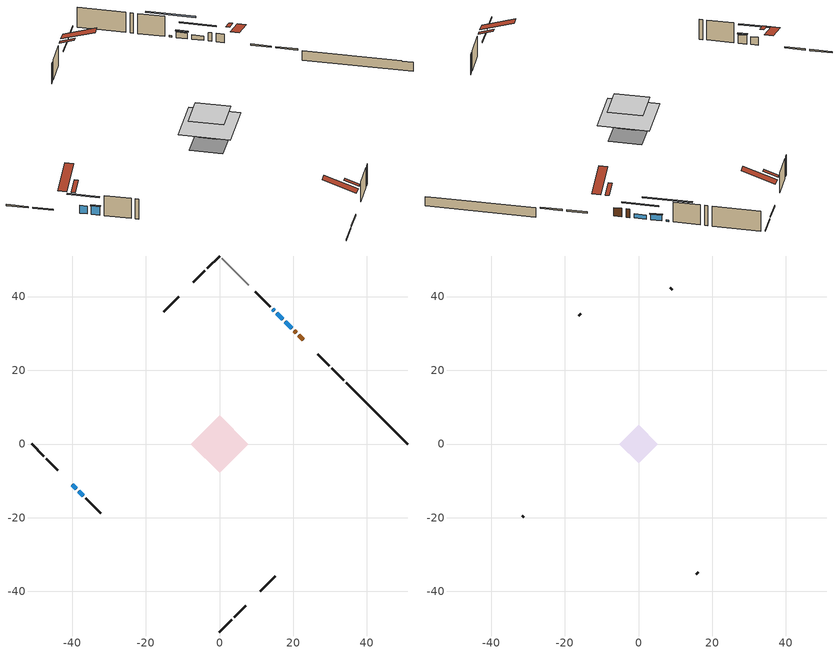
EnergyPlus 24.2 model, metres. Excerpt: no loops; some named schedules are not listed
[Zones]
conditioned space
 floor outside (Floor1 construction): -2.65,0 0,2.65 2.65,0 0,-2.65 z0.38
 floor adiabatic (AdiabaticFloorConstruction): -7.83,0 0,7.83 7.83,0 0,-7.83 z2.82
 floor foundation (Slab1 construction): -5.02,0 0,5.02 5.02,0 0,-5.02 z-1.94
 wall outside (RimJoist1 construction): 0,-51.01 3.34,-47.67 / -51.01,0 -47.67,-3.34 / 0,51.01 -3.34,47.67 / 33.76,17.25 30.42,20.59 z0.38:0.68
 wall outside (RimJoist2 construction): 4,-47.01 7.11,-43.9 / -47.01,-4 -43.9,-7.11 / -4,47.01 -7.11,43.9 / 29.76,21.25 26.65,24.36 z0.38:0.68
 wall outside (AdiabaticWallConstruction 1): 22.72,28.29 21.51,29.5 / 20.85,30.16 20.28,30.73 z0.38:2.41
 wall outside (AdiabaticWallConstruction): 19.62,31.39 17.8,33.2 z0.38:1.4; -39.97,-11.04 -38.85,-12.16 z0.38:2.28; 17.15,33.86 15.5,35.5 z0.38:1.77; -38.19,-12.82 -36.95,-14.06 z0.38:2.48; 14.85,36.16 14.44,36.57 z0.38:0.73
 wall outside (Wall1 construction): 11.04,-39.97 15.06,-35.94 / -36.29,-14.72 -32.26,-18.74 / -11.04,39.97 -15.06,35.94 / 13.78,37.22 9.75,41.25 z0.38:5.26
 wall foundation (FoundationWall1 construction): 34.41,16.59,-1.94 34.41,16.59,0.38 49.35,1.66,0.38 49.35,1.66,0.3 51.01,0,0.3 51.01,0,-1.94
 wall adiabatic (Wall5 construction): 7.93,43.07 0.66,50.35 z0.38:5.26
 window (WindowConstruction): 19.62,31.39 17.8,33.2 z0.38:1.4
 window (WindowConstruction 1): -39.97,-11.04 -38.85,-12.16 z0.38:2.28
 window (WindowConstruction 2): 17.15,33.86 15.5,35.5 z0.38:1.77
 window (WindowConstruction 3): -38.19,-12.82 -36.95,-14.06 z0.38:2.48
 window (WindowConstruction 4): 14.85,36.16 14.44,36.57 z0.38:0.72
 door (Door): 22.72,28.29 21.51,29.5 z0.38:2.41
 door (Door 1): 20.85,30.16 20.28,30.73 z0.38:2.41
 ceiling adiabatic (AdiabaticFloorConstruction): 0,-7.83 7.83,0 0,7.83 -7.83,0 z2.82
 roof outside (Roof2 construction): 10.38,-40.63,5.26 8.09,-38.34,6.34 7.49,-38.94,6.34 9.78,-41.23,5.26; -40.63,-10.38,5.26 -38.34,-8.09,6.34 -38.94,-7.49,6.34 -41.23,-9.78,5.26; -10.38,40.63,5.26 -8.09,38.34,6.34 -7.49,38.94,6.34 -9.78,41.23,5.26; 23.38,27.63,5.26 21.09,25.34,6.34 21.69,24.74,6.34 23.98,27.03,5.26
attic - vented
 floor to conditioned space (Floor2 construction Reversed): -5.28,0 0,5.28 5.28,0 0,-5.28 z5.26
 wall outside (Wall4 construction): 15.72,-35.29 16.23,-34.78 / -31.61,-19.4 -31.1,-19.91 / -15.72,35.29 -16.23,34.78 / 9.1,41.91 8.59,42.41 z0.38:5.26
 roof outside (Roof1 construction): 9.12,-41.89,5.26 3.98,-36.74,7.68 2.62,-38.1,7.68 7.76,-43.24,5.26; -41.89,-9.12,5.26 -36.74,-3.98,7.68 -38.1,-2.62,7.68 -43.24,-7.76,5.26; -9.12,41.89,5.26 -3.98,36.74,7.68 -2.62,38.1,7.68 -7.76,43.24,5.26; 24.64,26.37,5.26 19.49,21.23,7.68 20.85,19.87,7.68 25.99,25.01,5.26
shading: 15.94,35.07 21.49,29.52 21.78,29.81 16.23,35.36 z4.04; -36.98,-14.03 -41.84,-9.17 -42.13,-9.46 -37.27,-14.32 z4.92; 15.36,35.65 17.29,33.72 17.58,34.01 15.65,35.94 z1.97; -36.8,-14.2 -38.33,-12.67 -38.62,-12.96 -37.1,-14.49 z2.68; 10.87,40.14 18.42,32.59 18.71,32.88 11.16,40.43 z5.77
[Building]
Building 1: Terrain=Suburbs
[Site:Location]
Winnipeg Intl AP_MB: Latitude {deg}=49.91; Longitude {deg}=-97.24; Time Zone {hr}=-6; Elevation {m}=239; Keep Site Location Information=Yes
[Site:GroundTemperature:Shallow]
-2.46526, -5.11642, -5.32873, -4.07063, 0.979979, 6.00706, 10.3653, 13.1261, 13.3606, 11.1152, 6.8681, 1.99523
[Site:WaterMainsTemperature]
Calculation Method=Schedule; Temperature Schedule=mains temperature schedule
[Material] Roughness=Rough; Thermal Absorptance=0.9
Name | Thickness {m} | Conductivity {W/m-K} | Density {kg/m3} | Specific Heat {J/kg-K} | Solar Absorptance | Visible Absorptance
asphalt or fiberglass shingles | 0.00635 | 0.162714 | 1121.4 | 1465.45 | 0.84 | 0.84
ceiling loosefill ins | 0.254 | 0.0480833 | 16.02 | 1046.75 | 0.7 | 0.7
ceiling stud and cavity | 0.1397 | 0.13447 | 65.682 | 1177.47 | 0.7 | 0.7
concrete 4.0 in. | 0.1016 | 1.803125 | 2242.8 | 837.4 | 0.7 | 0.7
concrete 8.0 in. | 0.2032 | 1.803125 | 2242.8 | 837.4 | 0.7 | 0.7
door material | 0.04445 | 0.053851 | 512.64 | 1214.23 | 0.7 | 0.7
door material 1 | 0.04445 | 0.188738 | 512.64 | 1214.23 | 0.7 | 0.7
exterior vertical ins | 0.0457286 | 0.029427 | 32.04 | 1214.23 | 0.7 | 0.7
floor covering | 0.0127 | 0.0433444 | 54.468 | 1339.84 | 0.6 | 0.6
floor rigid ins | 0.051816 | 0.029427 | 32.04 | 1214.23 | 0.7 | 0.7
floor rigid ins 1; wall rigid ins 1 | 0.512978 | 0.029427 | 32.04 | 1214.23 | 0.7 | 0.7
floor stud and cavity | 0.1397 | 0.35706 | 92.3553 | 1139.71 | 0.7 | 0.7
floor stud and cavity 1 | 0.1397 | 1.75129 | 37.0049 | 1207.88 | 0.7 | 0.7
furniture material conditioned space 1 | 0.1524 | 0.115458 | 640.8 | 1214.23 | 0.6 | 0.6
gypsum board | 0.0127 | 0.160291 | 801 | 837.4 | 0.6 | 0.6
gypsum board 1 | 0.0127 | 0.160291 | 801 | 837.4 | 0.7 | 0.7
osb sheathing 0.5 in. | 0.0127 | 0.115458 | 512.64 | 1214.23 | 0.7 | 0.7
osb sheathing 0.75 in. | 0.01905 | 0.115458 | 512.64 | 1214.23 | 0.7 | 0.7
osb sheathing 2.0 in. | 0.0508 | 0.115458 | 512.64 | 1214.23 | 0.7 | 0.7
rim joist stud and cavity | 0.0508 | 0.0452492 | 125.044 | 1163.47 | 0.6 | 0.6
rim joist stud and cavity 1 | 0.0508 | 0.0291244 | 125.044 | 1163.47 | 0.6 | 0.6
roof rigid ins | 0.103632 | 0.029427 | 32.04 | 1214.23 | 0.7 | 0.7
roof stud and cavity | 0.2032 | 1.19235 | 78.34581 | 1123.46 | 0.7 | 0.7
wall rigid ins | 0.051816 | 0.029427 | 32.04 | 1214.23 | 0.4 | 0.4
wall stud and cavity | 0.1397 | 0.0785528 | 139.0536 | 1170.24 | 0.7 | 0.7
wall stud and cavity 1 | 0.0889 | 6.1454 | 50.32683 | 1063.81 | 0.6 | 0.6
wall stud and cavity 2 | 0.1397 | 0.773761 | 139.0536 | 1170.24 | 0.7 | 0.7
wall stud and cavity 3 | 0.0889 | 0.380278 | 52.3479 | 1209.89 | 0.7 | 0.7
wall stud and cavity 4 | 0.0889 | 0.391764 | 83.0341 | 1211.67 | 0.7 | 0.7
wood siding | 0.0254 | 0.102417 | 544.68 | 1172.36 | 0.4 | 0.4
wood siding 1 | 0.00254 | 0.102417 | 544.68 | 1172.36 | 0.4 | 0.4
wood siding 2; wood siding 3; wood siding 4 | 0.0254 | 0.102417 | 544.68 | 1172.36 | 0.7 | 0.7
[WindowMaterial:SimpleGlazingSystem]
Name | U-Factor {W/m2-K} | Solar Heat Gain Coefficient
WindowMaterial | 2.2888 | 0.57
WindowMaterial 1 | 2.151962 | 0.62
WindowMaterial 2 | 2.21272 | 0.6
WindowMaterial 3 | 2.1355 | 0.63
WindowMaterial 4 | 3.07123 | 0.43
[Construction]
AdiabaticFloorConstruction: floor stud and cavity 1, floor rigid ins 1, osb sheathing 0.75 in., floor covering
AdiabaticWallConstruction: wood siding 3, wall rigid ins 1, wall stud and cavity 3, gypsum board
AdiabaticWallConstruction 1: wood siding 4, wall rigid ins 1, wall stud and cavity 3, gypsum board
Door: door material
Door 1: door material 1
Floor1 construction: floor stud and cavity, floor rigid ins, osb sheathing 0.75 in., floor covering
Floor2 construction Reversed: gypsum board, ceiling stud and cavity, ceiling loosefill ins
FoundationWall1 construction: concrete 8.0 in., gypsum board 1
furniture construction conditioned space 1: furniture material conditioned space 1
PartitionWallConstruction: gypsum board, wall stud and cavity 4, gypsum board
RimJoist1 construction: wood siding 2, osb sheathing 2.0 in., rim joist stud and cavity
RimJoist2 construction: wood siding 2, osb sheathing 2.0 in., rim joist stud and cavity 1
Roof1 construction: asphalt or fiberglass shingles
Roof2 construction: asphalt or fiberglass shingles, roof rigid ins, osb sheathing 0.75 in., roof stud and cavity, gypsum board
Slab1 construction: concrete 4.0 in.
Wall1 construction: wood siding, osb sheathing 0.5 in., wall stud and cavity, gypsum board
Wall4 construction: wood siding 1, wall stud and cavity 1
Wall5 construction: wall rigid ins, osb sheathing 0.5 in., wall stud and cavity 2, gypsum board
WindowConstruction: WindowMaterial
WindowConstruction 1: WindowMaterial 1
WindowConstruction 2: WindowMaterial 2
WindowConstruction 3: WindowMaterial 3
WindowConstruction 4: WindowMaterial 4
[Zone] Multiplier=1; Part of Total Floor Area=Yes
Name | Volume {m3}
attic - vented | 21.9449
conditioned space | 432.6
[Space]
Name | Zone | Volume {m3}
attic - vented 1 | attic - vented | 21.9449
conditioned space 1 | conditioned space | 432.6
[ZoneInfiltration:EffectiveLeakageArea]
infil attic - vented 1: Zone or Space=attic - vented 1; Schedule=Always On Discrete; Effective Air Leakage Area {cm2}=1858.67; Stack Coefficient=0.000507711; Wind Coefficient=1.5224e-05
[ZoneMixing]
whole house fan mix: Zone or Space=attic - vented; Schedule=Always On Continuous; Design Flow Rate Calculation Method=Flow/Zone; Design Flow Rate {m3/s}=0; Source Zone or Space=conditioned space
[SurfaceProperty:ExposedFoundationPerimeter]
Slab1: Exposed Perimeter Calculation Method=TotalExposedPerimeter; Total Exposed Perimeter {m}=23.467
[InternalMass] Zone or ZoneList=conditioned space; Space or SpaceList=conditioned space 1
Name | Construction | Surface Area {m2}
furniture mass conditioned space 1 | furniture construction conditioned space 1 | 74.8558
partition wall mass | PartitionWallConstruction | 187.14
[Lights]
interior lighting: Zone or ZoneList or Space or SpaceList=conditioned space 1; Schedule=interior lighting schedule; Design Level Calculation Method=LightingLevel; Lighting Level {W}=343.2; Return Air Fraction=0; Fraction Radiant=0.6; Fraction Visible=0.2; Fraction Replaceable=1
[People]
occupants: Zone or ZoneList or Space or SpaceList=conditioned space 1; Number of People Schedule=occupants schedule; Number of People Calculation Method=People; Number of People=3; Fraction Radiant=0.314171; Sensible Heat Fraction=0.56303; Activity Level Schedule=occupants activity schedule; Carbon Dioxide Generation Rate {m3/s-W}=0; Enable ASHRAE 55 Comfort Warnings=No; Mean Radiant Temperature Calculation Type=EnclosureAveraged
[ElectricEquipment] Zone or ZoneList or Space or SpaceList=conditioned space 1; Design Level Calculation Method=EquipmentLevel
Name | Schedule | Design Level {W} | Fraction Latent | Fraction Radiant | Fraction Lost
clothes dryer | clothes dryer schedule | 140.772 | 0.015 | 0.081 | 0.85
clothes washer | clothes washer schedule | 32.1985 | 0.03 | 0.162 | 0.7
cooking range | cooking range schedule | 208.969 | 0.08 | 0.432 | 0.2
dishwasher | dishwasher schedule | 66.8632 | 0.3 | 0.18 | 0.4
fridge | fridge schedule | 72.9452 | 0 | 0.6 | 0
mech vent house fan | mech vent house fan schedule | 12.5 | 0 | 0 | 1
mech vent house fan cfis | mech vent house fan cfis schedule | 0 | 0 | 0 | 0
misc plug loads | misc plug loads schedule | 494.7 | 0.045 | 0.513 | 0.1
whole house fan | Always On Discrete | 0 | 0 | 0 | 1
[OtherEquipment] Zone or ZoneList or Space or SpaceList=conditioned space 1; Design Level Calculation Method=EquipmentLevel
Name | Fuel Type | Schedule | Design Level {W} | Fraction Latent | Fraction Radiant | Fraction Lost
clothes dryer 1 | Electricity | clothes dryer schedule | 0 | 0.015 | 0.081 | 0.85
cooking range 1 | Electricity | cooking range schedule | 0 | 0.08 | 0.432 | 0.2
general water use latent | None | general water use schedule | 59.3978 | 1 | 0 | 0
general water use sensible | None | general water use schedule | -58.539 | 0 | 0.6 | 0
mech vent house fan latent load | None | Always On Discrete | 0 | 1 | 0 | 0
mech vent house fan sensible load | None | Always On Discrete | 0 | 0 | 0 | 0
water heater energy adjustment1 | NaturalGas | Always On Discrete | 0.01 | 0 | 0 | 1
[ZoneInfiltration:DesignFlowRate] Zone or ZoneList or Space or SpaceList=conditioned space 1; Schedule=Always On Discrete; Design Flow Rate Calculation Method=Flow/Zone; Design Flow Rate {m3/s}=0
infil flow; natural vent flow; whole house fan flow
[AvailabilityManager:Scheduled]
central ac and furnace airloop Availability Manager: Schedule=Always On Discrete
[Foundation:Kiva]
Foundation Kiva 1: Initial Indoor Air Temperature {C}=21; Wall Height Above Grade {m}=0.379994; Wall Depth Below Slab {m}=0.2032; Custom Block Material Name 1=exterior vertical ins; Custom Block Depth 1 {m}=2.31999; Custom Block X Position 1 {m}=0.2159; Custom Block Z Position 1 {m}=0
[Foundation:Kiva:Settings]
Soil Conductivity {W/m-K}=0.849921; Soil Density {kg/m3}=1842.3; Soil Specific Heat {J/kg-K}=418.7; Ground Solar Absorptivity=0.9; Ground Thermal Absorptivity=0.9; Ground Surface Roughness {m}=0.03; Far-Field Width {m}=40; Deep-Ground Boundary Condition=ZeroFlux; Deep-Ground Depth {m}=40; Minimum Cell Dimension {m}=0.2; Maximum Cell Growth Coefficient=3; Simulation Timestep=Timestep
[Exterior:Lights]
exterior lighting: Schedule=exterior lighting schedule; Design Level {W}=75.6
[EnergyManagementSystem:GlobalVariable]
central_ac_and_furnace_airloop_Fan_RTF
infil_program_Qfan
infil_program_Qinf
natural_vent_program_Qnv
natural_vent_program_Qwhf
[EnergyManagementSystem:Sensor]
Name | Output:Variable or Output:Meter Index Key | Output:Variable or Output:Meter
airflow_gain | infil flow | Infiltration Sensible Heat Gain Energy
airflow_gain_1 | natural vent flow | Infiltration Sensible Heat Gain Energy
airflow_gain_2 | whole house fan flow | Infiltration Sensible Heat Gain Energy
airflow_loss | infil flow | Infiltration Sensible Heat Loss Energy
airflow_loss_1 | natural vent flow | Infiltration Sensible Heat Loss Energy
airflow_loss_2 | whole house fan flow | Infiltration Sensible Heat Loss Energy
clg_load_cond |  | Cooling:EnergyTransfer:Zone:CONDITIONED SPACE
clg_sp_s; clg_sp_s_1 | cooling setpoint | Schedule Value
clothes_dryer_exhaust_0_sch_s | clothes dryer exhaust 0 schedule | Schedule Value
cool_season | cooling season schedule | Schedule Value
htg_load_cond |  | Heating:EnergyTransfer:Zone:CONDITIONED SPACE
htg_sp_s; htg_sp_s_1 | heating setpoint | Schedule Value
ig_ee_conv | clothes dryer | Electric Equipment Convective Heating Energy
ig_ee_conv_2 | cooking range | Electric Equipment Convective Heating Energy
ig_ee_conv_4 | fridge | Electric Equipment Convective Heating Energy
ig_ee_conv_5 | misc plug loads | Electric Equipment Convective Heating Energy
ig_ee_conv_6 | whole house fan | Electric Equipment Convective Heating Energy
ig_ee_rad | clothes dryer | Electric Equipment Radiant Heating Energy
ig_ee_rad_2 | cooking range | Electric Equipment Radiant Heating Energy
ig_ee_rad_4 | fridge | Electric Equipment Radiant Heating Energy
ig_ee_rad_5 | misc plug loads | Electric Equipment Radiant Heating Energy
ig_ee_rad_6 | whole house fan | Electric Equipment Radiant Heating Energy
ig_lgt_conv | interior lighting | Lights Convective Heating Energy
ig_lgt_rad | interior lighting | Lights Radiant Heating Energy
ig_lgt_vis | interior lighting | Lights Visible Radiation Heating Energy
ig_oe_conv | clothes dryer 1 | Other Equipment Convective Heating Energy
ig_oe_conv_1 | cooking range 1 | Other Equipment Convective Heating Energy
ig_oe_conv_2 | general water use latent | Other Equipment Convective Heating Energy
ig_oe_conv_3 | general water use sensible | Other Equipment Convective Heating Energy
ig_oe_conv_4 | water heater energy adjustment1 | Other Equipment Convective Heating Energy
ig_oe_rad | clothes dryer 1 | Other Equipment Radiant Heating Energy
ig_oe_rad_1 | cooking range 1 | Other Equipment Radiant Heating Energy
ig_oe_rad_2 | general water use latent | Other Equipment Radiant Heating Energy
ig_oe_rad_3 | general water use sensible | Other Equipment Radiant Heating Energy
ig_oe_rad_4 | water heater energy adjustment1 | Other Equipment Radiant Heating Energy
ig_ppl_conv | occupants | People Convective Heating Energy
ig_ppl_rad | occupants | People Radiant Heating Energy
im_conv | furniture mass conditioned space 1 | Surface Inside Face Convection Heat Gain Energy
im_conv_1 | partition wall mass | Surface Inside Face Convection Heat Gain Energy
im_ig | furniture mass conditioned space 1 | Surface Inside Face Internal Gains Radiation Heat Gain Energy
im_ig_1 | partition wall mass | Surface Inside Face Internal Gains Radiation Heat Gain Energy
im_lgt | furniture mass conditioned space 1 | Surface Inside Face Lights Radiation Heat Gain Energy
im_lgt_1 | partition wall mass | Surface Inside Face Lights Radiation Heat Gain Energy
im_sol | furniture mass conditioned space 1 | Surface Inside Face Solar Radiation Heat Gain Energy
im_sol_1 | partition wall mass | Surface Inside Face Solar Radiation Heat Gain Energy
im_surf | furniture mass conditioned space 1 | Surface Inside Face Net Surface Thermal Radiation Heat Gain Energy
im_surf_1 | partition wall mass | Surface Inside Face Net Surface Thermal Radiation Heat Gain Energy
mv_conv | mech vent house fan | Electric Equipment Convective Heating Energy
mv_conv_1 | mech vent house fan cfis | Electric Equipment Convective Heating Energy
mv_conv_2 | mech vent house fan latent load | Other Equipment Convective Heating Energy
mv_conv_3 | mech vent house fan sensible load | Other Equipment Convective Heating Energy
mv_rad | mech vent house fan | Electric Equipment Radiant Heating Energy
mv_rad_1 | mech vent house fan cfis | Electric Equipment Radiant Heating Energy
mv_rad_2 | mech vent house fan latent load | Other Equipment Radiant Heating Energy
mv_rad_3 | mech vent house fan sensible load | Other Equipment Radiant Heating Energy
natural_vent_s | natural vent schedule | Schedule Value
out_pb_s |  | Site Outdoor Air Barometric Pressure
out_wt_s |  | Site Outdoor Air Humidity Ratio
site_vw_s |  | Site Wind Speed
ss_back_out | Window1 | Surface Window Shortwave from Zone Back Out Window Heat Transfer Rate
ss_back_out_1 | Window4 | Surface Window Shortwave from Zone Back Out Window Heat Transfer Rate
ss_back_out_2 | Window5 | Surface Window Shortwave from Zone Back Out Window Heat Transfer Rate
ss_back_out_3 | Window7 | Surface Window Shortwave from Zone Back Out Window Heat Transfer Rate
ss_back_out_4 | Window8 | Surface Window Shortwave from Zone Back Out Window Heat Transfer Rate
ss_conv | Door1 | Surface Inside Face Convection Heat Gain Energy
ss_conv_1 | Door3 | Surface Inside Face Convection Heat Gain Energy
ss_conv_2 | Window1 | Surface Inside Face Convection Heat Gain Energy
ss_conv_3 | Window4 | Surface Inside Face Convection Heat Gain Energy
ss_conv_4 | Window5 | Surface Inside Face Convection Heat Gain Energy
ss_conv_5 | Window7 | Surface Inside Face Convection Heat Gain Energy
ss_conv_6 | Window8 | Surface Inside Face Convection Heat Gain Energy
ss_ig | Door1 | Surface Inside Face Internal Gains Radiation Heat Gain Energy
ss_ig_1 | Door3 | Surface Inside Face Internal Gains Radiation Heat Gain Energy
ss_ig_2 | Window1 | Surface Inside Face Internal Gains Radiation Heat Gain Energy
ss_ig_3 | Window4 | Surface Inside Face Internal Gains Radiation Heat Gain Energy
ss_ig_4 | Window5 | Surface Inside Face Internal Gains Radiation Heat Gain Energy
ss_ig_5 | Window7 | Surface Inside Face Internal Gains Radiation Heat Gain Energy
ss_ig_6 | Window8 | Surface Inside Face Internal Gains Radiation Heat Gain Energy
ss_lgt | Door1 | Surface Inside Face Lights Radiation Heat Gain Energy
ss_lgt_1 | Door3 | Surface Inside Face Lights Radiation Heat Gain Energy
ss_sol | Door1 | Surface Inside Face Solar Radiation Heat Gain Energy
ss_sol_1 | Door3 | Surface Inside Face Solar Radiation Heat Gain Energy
ss_surf | Door1 | Surface Inside Face Net Surface Thermal Radiation Heat Gain Energy
ss_surf_1 | Door3 | Surface Inside Face Net Surface Thermal Radiation Heat Gain Energy
ss_surf_2 | Window1 | Surface Inside Face Net Surface Thermal Radiation Heat Gain Energy
ss_surf_3 | Window4 | Surface Inside Face Net Surface Thermal Radiation Heat Gain Energy
ss_surf_4 | Window5 | Surface Inside Face Net Surface Thermal Radiation Heat Gain Energy
ss_surf_5 | Window7 | Surface Inside Face Net Surface Thermal Radiation Heat Gain Energy
ss_surf_6 | Window8 | Surface Inside Face Net Surface Thermal Radiation Heat Gain Energy
ss_trans_in | Window1 | Surface Window Transmitted Solar Radiation Rate
ss_trans_in_1 | Window4 | Surface Window Transmitted Solar Radiation Rate
ss_trans_in_2 | Window5 | Surface Window Transmitted Solar Radiation Rate
ss_trans_in_3 | Window7 | Surface Window Transmitted Solar Radiation Rate
ss_trans_in_4 | Window8 | Surface Window Transmitted Solar Radiation Rate
ss_trans_out | Window1 | Surface Inside Face Initial Transmitted Diffuse Transmitted Out Window Solar Radiation Rate
ss_trans_out_1 | Window4 | Surface Inside Face Initial Transmitted Diffuse Transmitted Out Window Solar Radiation Rate
ss_trans_out_2 | Window5 | Surface Inside Face Initial Transmitted Diffuse Transmitted Out Window Solar Radiation Rate
ss_trans_out_3 | Window7 | Surface Inside Face Initial Transmitted Diffuse Transmitted Out Window Solar Radiation Rate
ss_trans_out_4 | Window8 | Surface Inside Face Initial Transmitted Diffuse Transmitted Out Window Solar Radiation Rate
s_conv | Floor1 | Surface Inside Face Convection Heat Gain Energy
s_conv_1 | Floor2 | Surface Inside Face Convection Heat Gain Energy
s_conv_10 | RimJoist2:225 | Surface Inside Face Convection Heat Gain Energy
s_conv_11 | RimJoist2:315 | Surface Inside Face Convection Heat Gain Energy
s_conv_12 | RimJoist2:45 | Surface Inside Face Convection Heat Gain Energy
s_conv_13 | Roof2:135 | Surface Inside Face Convection Heat Gain Energy
s_conv_14 | Roof2:225 | Surface Inside Face Convection Heat Gain Energy
s_conv_15 | Roof2:315 | Surface Inside Face Convection Heat Gain Energy
s_conv_16 | Roof2:45 | Surface Inside Face Convection Heat Gain Energy
s_conv_17 | Slab1 | Surface Inside Face Convection Heat Gain Energy
s_conv_18 | Wall1:135 | Surface Inside Face Convection Heat Gain Energy
s_conv_19 | Wall1:225 | Surface Inside Face Convection Heat Gain Energy
s_conv_2 | FoundationWall1 | Surface Inside Face Convection Heat Gain Energy
s_conv_20 | Wall1:315 | Surface Inside Face Convection Heat Gain Energy
s_conv_21 | Wall1:45 | Surface Inside Face Convection Heat Gain Energy
s_conv_22 | Wall5 | Surface Inside Face Convection Heat Gain Energy
s_conv_3 | inferred conditioned ceiling | Surface Inside Face Convection Heat Gain Energy
s_conv_4 | inferred conditioned floor | Surface Inside Face Convection Heat Gain Energy
s_conv_5 | RimJoist1:135 | Surface Inside Face Convection Heat Gain Energy
s_conv_6 | RimJoist1:225 | Surface Inside Face Convection Heat Gain Energy
s_conv_7 | RimJoist1:315 | Surface Inside Face Convection Heat Gain Energy
s_conv_8 | RimJoist1:45 | Surface Inside Face Convection Heat Gain Energy
s_conv_9 | RimJoist2:135 | Surface Inside Face Convection Heat Gain Energy
s_ig | Floor1 | Surface Inside Face Internal Gains Radiation Heat Gain Energy
s_ig_1 | Floor2 | Surface Inside Face Internal Gains Radiation Heat Gain Energy
s_ig_10 | RimJoist2:225 | Surface Inside Face Internal Gains Radiation Heat Gain Energy
s_ig_11 | RimJoist2:315 | Surface Inside Face Internal Gains Radiation Heat Gain Energy
s_ig_12 | RimJoist2:45 | Surface Inside Face Internal Gains Radiation Heat Gain Energy
s_ig_13 | Roof2:135 | Surface Inside Face Internal Gains Radiation Heat Gain Energy
s_ig_14 | Roof2:225 | Surface Inside Face Internal Gains Radiation Heat Gain Energy
s_ig_15 | Roof2:315 | Surface Inside Face Internal Gains Radiation Heat Gain Energy
s_ig_16 | Roof2:45 | Surface Inside Face Internal Gains Radiation Heat Gain Energy
s_ig_17 | Slab1 | Surface Inside Face Internal Gains Radiation Heat Gain Energy
s_ig_18 | Wall1:135 | Surface Inside Face Internal Gains Radiation Heat Gain Energy
s_ig_19 | Wall1:225 | Surface Inside Face Internal Gains Radiation Heat Gain Energy
s_ig_2 | FoundationWall1 | Surface Inside Face Internal Gains Radiation Heat Gain Energy
s_ig_20 | Wall1:315 | Surface Inside Face Internal Gains Radiation Heat Gain Energy
s_ig_21 | Wall1:45 | Surface Inside Face Internal Gains Radiation Heat Gain Energy
s_ig_22 | Wall5 | Surface Inside Face Internal Gains Radiation Heat Gain Energy
s_ig_3 | inferred conditioned ceiling | Surface Inside Face Internal Gains Radiation Heat Gain Energy
s_ig_4 | inferred conditioned floor | Surface Inside Face Internal Gains Radiation Heat Gain Energy
s_ig_5 | RimJoist1:135 | Surface Inside Face Internal Gains Radiation Heat Gain Energy
s_ig_6 | RimJoist1:225 | Surface Inside Face Internal Gains Radiation Heat Gain Energy
s_ig_7 | RimJoist1:315 | Surface Inside Face Internal Gains Radiation Heat Gain Energy
s_ig_8 | RimJoist1:45 | Surface Inside Face Internal Gains Radiation Heat Gain Energy
s_ig_9 | RimJoist2:135 | Surface Inside Face Internal Gains Radiation Heat Gain Energy
s_lgt | Floor1 | Surface Inside Face Lights Radiation Heat Gain Energy
s_lgt_1 | Floor2 | Surface Inside Face Lights Radiation Heat Gain Energy
s_lgt_10 | RimJoist2:225 | Surface Inside Face Lights Radiation Heat Gain Energy
s_lgt_11 | RimJoist2:315 | Surface Inside Face Lights Radiation Heat Gain Energy
s_lgt_12 | RimJoist2:45 | Surface Inside Face Lights Radiation Heat Gain Energy
s_lgt_13 | Roof2:135 | Surface Inside Face Lights Radiation Heat Gain Energy
s_lgt_14 | Roof2:225 | Surface Inside Face Lights Radiation Heat Gain Energy
s_lgt_15 | Roof2:315 | Surface Inside Face Lights Radiation Heat Gain Energy
s_lgt_16 | Roof2:45 | Surface Inside Face Lights Radiation Heat Gain Energy
s_lgt_17 | Slab1 | Surface Inside Face Lights Radiation Heat Gain Energy
s_lgt_18 | Wall1:135 | Surface Inside Face Lights Radiation Heat Gain Energy
s_lgt_19 | Wall1:225 | Surface Inside Face Lights Radiation Heat Gain Energy
